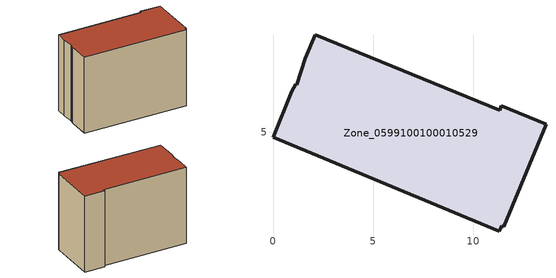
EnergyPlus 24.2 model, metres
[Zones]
Zone_0599100100010529
 floor ground (C_G): 0.94,7.05 1.13,7.39 1.19,7.37 1.61,8.7 2.1,9.88 11.32,6.1 11.41,6.31 13.64,5.39 11.54,0.28 11.43,0.33 11.31,0.04 0,4.76 z0
 wall outside (C_F): 11.32,6.1 2.1,9.88 1.61,8.7 1.19,7.37 1.13,7.39 0.94,7.05 0,4.76 11.31,0.04 11.43,0.33 11.54,0.28 13.64,5.39 11.41,6.31 11.32,6.1 z0:9.09
 roof outside (C_R): 1.13,7.39 0.94,7.05 0,4.76 11.31,0.04 11.43,0.33 11.54,0.28 13.64,5.39 11.41,6.31 11.32,6.1 2.1,9.88 1.61,8.7 1.19,7.37 z9.09
[BUILDING]
Pand.0599100100010529: North Axis=0; Terrain=City; Loads Convergence Tolerance Value=0.04; Temperature Convergence Tolerance Value=0.4; Solar Distribution=FullExterior; Maximum Number of Warmup Days=25; Minimum Number of Warmup Days=1
[Site:Location]
Rotterdam.The.Hague.AP_ZH_NLD Design_Conditions: Latitude=51.96; Longitude=4.45; Time Zone=1; Elevation=-4.5
[SITE:GROUNDTEMPERATURE:BUILDINGSURFACE]
18, 18, 18, 18, 18, 18, 18, 18, 18, 18, 18, 18
[MATERIAL] Thermal Absorptance=0.9; Solar Absorptance=0.7; Visible Absorptance=0.7
Name | Roughness | Thickness | Conductivity | Density | Specific Heat
G.TI.2015-2018 | MediumSmooth | 0.15 | 0.0428571 | 540 | 1210
F.TI.2015-2018 | Rough | 0.3 | 0.0666667 | 1920 | 840
R.TI.2015-2018 | MediumRough | 0.2 | 0.0333333 | 1500 | 1000
[CONSTRUCTION]
C_G: G.TI.2015-2018
C_F: F.TI.2015-2018
C_R: R.TI.2015-2018
[ZONE]
Zone_0599100100010529: Type=1; Multiplier=1; Ceiling Height=Autocalculate; Volume=Autocalculate; Floor Area=autocalculate; Part of Total Floor Area=Yes
[ZONEINFILTRATION:DESIGNFLOWRATE]
Infil_Zone_0599100100010529: Zone or ZoneList or Space or SpaceList=Zone_0599100100010529; Schedule=AlwaysOn; Design Flow Rate Calculation Method=Flow/Area; Flow Rate per Floor Area=0.0015; Constant Term Coefficient=1; Temperature Term Coefficient=0; Velocity Term Coefficient=0; Velocity Squared Term Coefficient=0
[HVACTEMPLATE:ZONE:IDEALLOADSAIRSYSTEM]
Zone_0599100100010529: Maximum Heating Supply Air Temperature=50; Minimum Cooling Supply Air Temperature=13; Maximum Heating Supply Air Humidity Ratio=0.0156; Minimum Cooling Supply Air Humidity Ratio=0.0077; Heating Limit=NoLimit; Cooling Limit=NoLimit; Dehumidification Control Type=ConstantSensibleHeatRatio; Cooling Sensible Heat Ratio=0.7; Dehumidification Setpoint=60; Humidification Control Type=None; Humidification Setpoint=30; Outdoor Air Method=None; Outdoor Air Flow Rate per Person=0.00944; Outdoor Air Flow Rate per Zone Floor Area=0; Outdoor Air Flow Rate per Zone=0; Demand Controlled Ventilation Type=None; Outdoor Air Economizer Type=NoEconomizer; Heat Recovery Type=None; Sensible Heat Recovery Effectiveness=0.7; Latent Heat Recovery Effectiveness=0.65
[ZONECONTROL:THERMOSTAT]
ThermostatControl_Zone_0599100100010529: Zone or ZoneList=Zone_0599100100010529; Control Type Schedule=DualSetpointControlType; Control 1=Thermostat_Zone_0599100100010529; Temperature Difference Between Cutout And Setpoint=0
[THERMOSTATSETPOINT:DUALSETPOINT]
Thermostat_Zone_0599100100010529: Heating Setpoint Temperature Schedule=HeatingSetpoint_Zone_0599100100010529; Cooling Setpoint Temperature Schedule=CoolingSetpoint_Zone_0599100100010529
[SCHEDULE:COMPACT]
HeatingSetpoint_Zone_0599100100010529: Through: 12/31, For: AllDays, Until: 24:00, 21
CoolingSetpoint_Zone_0599100100010529: Through: 12/31, For: AllDays, Until: 24:00, 24
DualSetpointControlType: Through: 12/31, For: AllDays, Until: 24:00, 4
AlwaysOn: Through: 12/31, For: AllDays, Until: 24:00, 1
